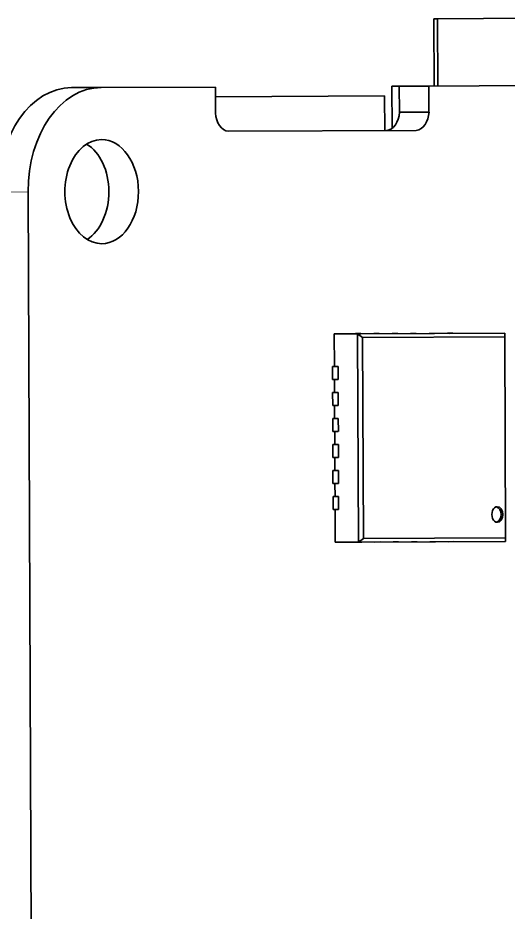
# Model space of a CAD drawing. Extents: x 386 to 1090, y 188 to 736.
# Drawn here: x 1001.04 to 1010.46, y 601.96 to 619.13 of the extents above; entities that cross this region are included whole.
import ezdxf

# ---------------------------------------------------------------- set-up
doc = ezdxf.new("R2010")
doc.units = 0

msp = doc.modelspace()

# ---------------------------------------------------------------- linework, layer by layer
at = {"color": 7, "lineweight": 35, "ltscale": 0.032337}
for p, q in [((1009.037, 617.822), (1009.032, 619.116)), ((1009.102, 619.116), (1009.108, 617.823))]:
    msp.add_line(p, q, dxfattribs=at)
at = {"color": 7, "lineweight": 35, "ltscale": 0.001767}
msp.add_line((1009.032, 619.116), (1009.102, 619.116), dxfattribs=at)
at = {"color": 7, "lineweight": 35, "ltscale": 0.089628}
msp.add_line((1012.688, 619.131), (1009.102, 619.116), dxfattribs=at)
at = {"color": 7, "lineweight": 35, "ltscale": 0.01423}
for p, q in [((1002.074, 617.792), (1002.643, 617.795)), ((1008.367, 617.819), (1008.936, 617.822)), ((1008.369, 617.319), (1008.938, 617.322))]:
    msp.add_line(p, q, dxfattribs=at)
at = {"color": 7, "lineweight": 35, "ltscale": 0.054801}
msp.add_line((1004.835, 617.804), (1002.643, 617.795), dxfattribs=at)
at = {"color": 7, "lineweight": 35, "ltscale": 0.012502}
msp.add_line((1004.835, 617.804), (1004.837, 617.304), dxfattribs=at)
at = {"color": 7, "lineweight": 35, "ltscale": 0.020168}
msp.add_line((1008.23, 617.012), (1008.226, 617.819), dxfattribs=at)
at = {"color": 7, "lineweight": 35, "ltscale": 0.00351}
msp.add_line((1008.367, 617.819), (1008.226, 617.819), dxfattribs=at)
at = {"color": 7, "lineweight": 35, "ltscale": 0.0125}
for p, q in [((1008.367, 617.819), (1008.369, 617.319)), ((1008.936, 617.822), (1008.938, 617.322))]:
    msp.add_line(p, q, dxfattribs=at)
at = {"color": 7, "lineweight": 35, "ltscale": 0.051175}
msp.add_line((1010.983, 617.831), (1008.936, 617.822), dxfattribs=at)
at = {"color": 7, "lineweight": 35, "ltscale": 0.081229}
msp.add_line((1008.085, 617.632), (1004.836, 617.618), dxfattribs=at)
at = {"color": 7, "lineweight": 35, "ltscale": 0.016588}
msp.add_line((1008.088, 616.968), (1008.085, 617.632), dxfattribs=at)
at = {"color": 7, "lineweight": 35, "ltscale": 0.090156}
msp.add_line((1008.692, 616.971), (1005.086, 616.955), dxfattribs=at)
at = {"color": 7, "lineweight": 13, "ltscale": 0.01423}
msp.add_line((1000.668, 615.786), (1001.237, 615.789), dxfattribs=at)
at = {"color": 7, "lineweight": 35}
msp.add_line((1001.362, 586.789), (1001.237, 615.789), dxfattribs=at)
at = {"color": 7, "lineweight": 35, "ltscale": 0.011136}
for p, q in [((1007.119, 613.062), (1007.565, 613.064)), ((1007.137, 609.064), (1007.582, 609.066))]:
    msp.add_line(p, q, dxfattribs=at)
at = {"color": 7, "lineweight": 35, "ltscale": 0.015575}
msp.add_line((1007.122, 612.439), (1007.119, 613.062), dxfattribs=at)
at = {"color": 7, "lineweight": 35, "ltscale": 0.00265}
for p, q in [((1007.525, 613.067), (1007.631, 613.067)), ((1007.085, 612.439), (1007.191, 612.439)), ((1007.09, 611.189), (1007.196, 611.189)), ((1007.093, 610.439), (1007.199, 610.439)), ((1008.602, 609.069), (1008.708, 609.07)), ((1009.31, 609.072), (1009.416, 609.073))]:
    msp.add_line(p, q, dxfattribs=at)
at = {"color": 7, "lineweight": 35, "ltscale": 0.00177}
for p, q in [((1007.56, 613.066), (1007.631, 613.066)), ((1007.913, 613.067), (1007.984, 613.068)), ((1008.267, 613.069), (1008.338, 613.069)), ((1008.974, 613.072), (1009.045, 613.072))]:
    msp.add_line(p, q, dxfattribs=at)
at = {"color": 7, "lineweight": 35, "ltscale": 0.070676}
for p, q in [((1010.392, 613.076), (1007.565, 613.064)), ((1007.582, 609.066), (1010.409, 609.078))]:
    msp.add_line(p, q, dxfattribs=at)
at = {"color": 7, "lineweight": 35, "ltscale": 0.003031}
for p, q in [((1007.664, 612.994), (1007.565, 613.064)), ((1007.681, 609.136), (1007.582, 609.066))]:
    msp.add_line(p, q, dxfattribs=at)
at = {"color": 7, "lineweight": 35, "ltscale": 0.099949}
msp.add_line((1007.565, 613.064), (1007.582, 609.066), dxfattribs=at)
at = {"color": 7, "lineweight": 35, "ltscale": 0.0682}
msp.add_line((1007.664, 612.994), (1010.392, 613.006), dxfattribs=at)
at = {"color": 7, "lineweight": 35, "ltscale": 0.096449}
msp.add_line((1007.681, 609.136), (1007.664, 612.994), dxfattribs=at)
at = {"color": 7, "lineweight": 35, "ltscale": 0.002652}
for p, q in [((1007.878, 613.068), (1007.984, 613.069)), ((1008.232, 613.07), (1008.338, 613.07)), ((1008.585, 613.071), (1008.691, 613.072)), ((1008.939, 613.073), (1009.045, 613.073)), ((1009.292, 613.074), (1009.398, 613.075)), ((1007.086, 612.189), (1007.192, 612.189)), ((1007.087, 611.939), (1007.193, 611.939)), ((1007.088, 611.689), (1007.194, 611.689)), ((1007.089, 611.439), (1007.195, 611.439)), ((1007.091, 610.939), (1007.197, 610.939)), ((1007.092, 610.689), (1007.198, 610.689)), ((1007.094, 610.189), (1007.2, 610.189)), ((1007.095, 609.939), (1007.201, 609.939)), ((1007.096, 609.689), (1007.202, 609.689)), ((1007.542, 609.065), (1007.648, 609.065)), ((1007.895, 609.066), (1008.001, 609.067)), ((1008.249, 609.068), (1008.355, 609.068)), ((1008.956, 609.071), (1009.062, 609.071))]:
    msp.add_line(p, q, dxfattribs=at)
at = {"color": 7, "lineweight": 35, "ltscale": 0.001769}
for p, q in [((1008.62, 613.07), (1008.691, 613.071)), ((1009.328, 613.073), (1009.398, 613.074))]:
    msp.add_line(p, q, dxfattribs=at)
at = {"color": 7, "lineweight": 35, "ltscale": 0.00175}
for p, q in [((1010.392, 613.006), (1010.392, 613.076)), ((1010.409, 609.148), (1010.409, 609.078))]:
    msp.add_line(p, q, dxfattribs=at)
at = {"color": 7, "lineweight": 35, "ltscale": 0.09645}
msp.add_line((1010.392, 613.006), (1010.409, 609.148), dxfattribs=at)
at = {"color": 7, "lineweight": 35, "ltscale": 0.00625}
for p, q in [((1007.086, 612.189), (1007.085, 612.439)), ((1007.192, 612.189), (1007.191, 612.439)), ((1007.124, 611.939), (1007.123, 612.189)), ((1007.088, 611.689), (1007.087, 611.939)), ((1007.195, 611.689), (1007.193, 611.939)), ((1007.126, 611.439), (1007.125, 611.689)), ((1007.09, 611.189), (1007.089, 611.439)), ((1007.197, 611.189), (1007.196, 611.439)), ((1007.128, 610.939), (1007.127, 611.189)), ((1007.199, 610.689), (1007.198, 610.939)), ((1007.131, 610.439), (1007.13, 610.689)), ((1007.094, 610.189), (1007.093, 610.439)), ((1007.201, 610.189), (1007.2, 610.439)), ((1007.133, 609.939), (1007.132, 610.189)), ((1007.096, 609.689), (1007.095, 609.939)), ((1007.203, 609.689), (1007.202, 609.939))]:
    msp.add_line(p, q, dxfattribs=at)
at = {"color": 7, "lineweight": 35, "ltscale": 0.006249}
msp.add_line((1007.092, 610.689), (1007.091, 610.939), dxfattribs=at)
at = {"color": 7, "lineweight": 35, "ltscale": 0.015625}
msp.add_line((1007.137, 609.064), (1007.134, 609.689), dxfattribs=at)
at = {"color": 7, "lineweight": 35, "ltscale": 0.068201}
msp.add_line((1010.409, 609.148), (1007.681, 609.136), dxfattribs=at)
at = {"color": 7, "lineweight": 35}
for centre, major_axis, start_param, end_param in [((1002.082, 615.792), (-0.009, 2), 0, 1.570796), ((1002.651, 615.795), (-0.009, 2), 0, 1.570796), ((1005.102, 617.33), (-0.002, 0.376), 1.637612, 3.075019), ((1008.104, 617.343), (-0.002, 0.376), 3.208215, 4.645852), ((1008.673, 617.346), (-0.002, 0.376), 3.208215, 4.645852), ((1002.651, 615.795), (-0.004, 1), 0, 3.141593), ((1002.082, 615.792), (-0.004, 1), 3.555252, 5.869526), ((1002.651, 615.795), (-0.004, 1), 3.141593, 6.283185), ((1010.251, 609.594), (-0.001, 0.15), 0, 3.141593), ((1010.216, 609.594), (-0.001, 0.15), 4.712389, 6.116029), ((1010.251, 609.594), (-0.001, 0.15), 4.712389, 6.283185), ((1010.216, 609.594), (-0.001, 0.15), 3.308749, 4.712389), ((1010.251, 609.594), (-0.001, 0.15), 3.141593, 4.712389)]:
    msp.add_ellipse(centre, major_axis=major_axis, ratio=0.707107, start_param=start_param, end_param=end_param, dxfattribs=at)

doc.saveas('drawing.dxf')
